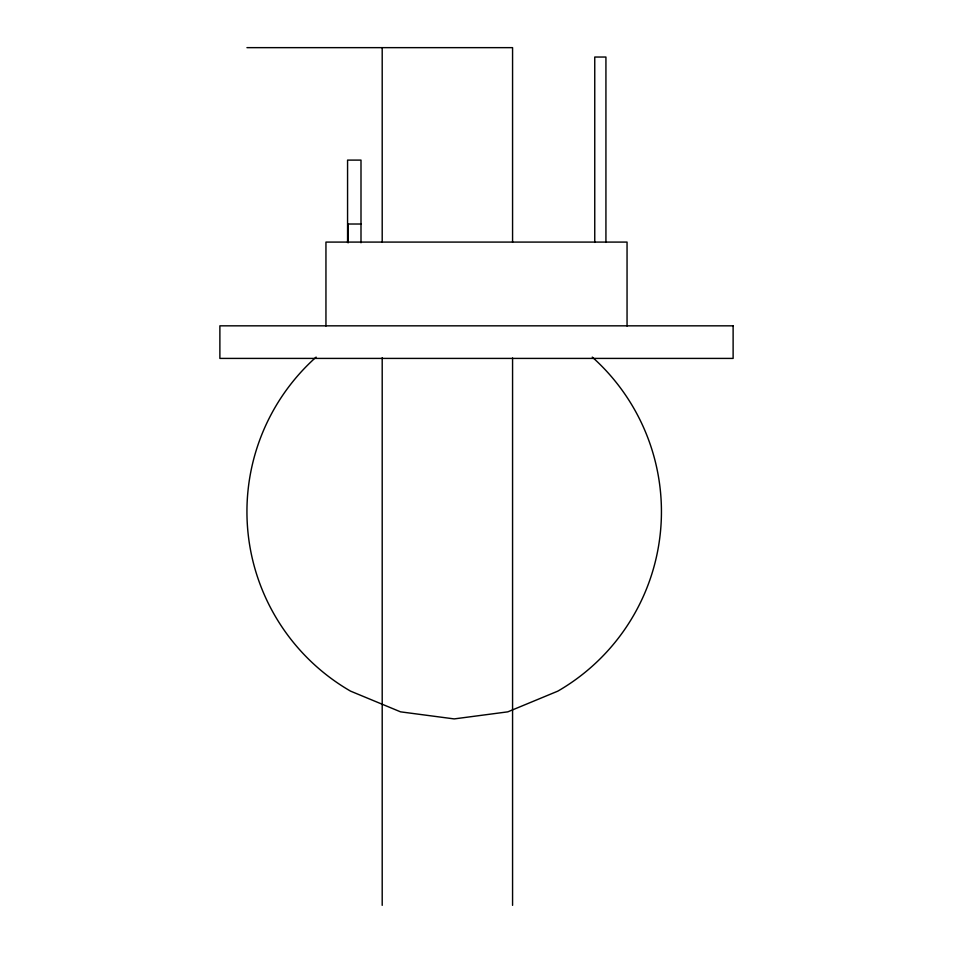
<?xml version="1.0" encoding="UTF-8"?>
<svg xmlns="http://www.w3.org/2000/svg" width="953" height="953" viewBox="0 0 953 953"><rect width="100%" height="100%" fill="white"/><g stroke="black" fill="none" stroke-linecap="round" stroke-linejoin="round"><path stroke-width="1.43" d="M246.946 47.65L512.571 47.65L512.571 242.169M360.996 224.015L348.262 224.015L348.262 242.777M627.05 326.021L627.05 242.086L325.95 242.086L325.95 326.021M605.929 242.419L605.929 57.037L594.755 57.037L594.755 242.419M512.571 357.983L512.571 905.35M382.201 47.65L382.201 242.169M382.201 357.744L382.201 905.35M360.996 242.777L360.996 160.104L347.571 160.104L347.571 242.527M592.254 357.101A207.242 207.242 0 0 1 557.815 691.139L507.83 711.843L454.188 718.907L400.546 711.843L350.561 691.139A207.242 207.242 0 0 1 316.122 357.101M733.119 325.831L219.881 325.831L219.881 358.411L733.119 358.411L733.119 325.831"/></g></svg>
